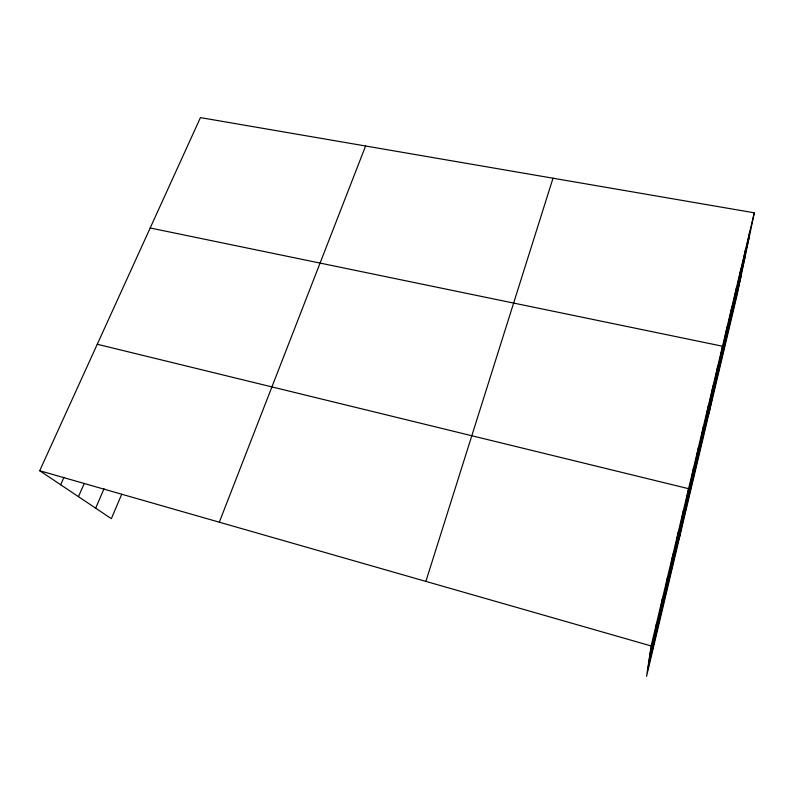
<?xml version="1.0" encoding="UTF-8"?>
<svg xmlns="http://www.w3.org/2000/svg" width="794" height="794" viewBox="0 0 794 794"><rect width="100%" height="100%" fill="white"/><g stroke="black" fill="none" stroke-linecap="round" stroke-linejoin="round"><path stroke-width="1.19" d="M754.3 212.812L651.14 645.949L646.554 676.389L737.239 294.276L754.3 212.812L200.435 117.611L39.7 470.723L111.349 518.671L121.71 494.265M655.139 632.461L656.727 622.496M660.419 610.239L662.236 599.371M665.63 588.334L667.655 576.593M670.771 566.727L673.004 554.143M675.843 545.418L678.274 532.01M680.845 524.407L683.475 510.195M679.069 539.374L688.596 488.687L97.265 344.249M690.641 483.218L693.648 467.477M695.445 463.031L698.631 446.565M700.189 443.121L703.544 425.941M704.864 423.47L708.387 405.595M709.479 404.077L713.161 385.537M714.024 384.931L717.875 365.746M708.923 413.575L722.53 346.224L150.195 227.987M723.096 346.829L727.254 326.374M727.612 327.862L731.919 306.802M732.058 309.154L736.514 287.497M736.455 290.683L741.05 268.441M740.792 272.451L745.526 249.653M745.07 254.447L749.943 231.114M649.78 654.99L749.298 236.681M648.629 662.583L745.06 256.938M647.537 669.838L740.971 276.481M425.882 581.397L553.001 178.213M219.303 522.194L365.597 146.007M95.667 508.18L104.034 488.757M78.467 496.657L84.263 483.427M60.652 484.737L63.986 477.263M39.7 470.723L651.14 645.949"/></g></svg>
